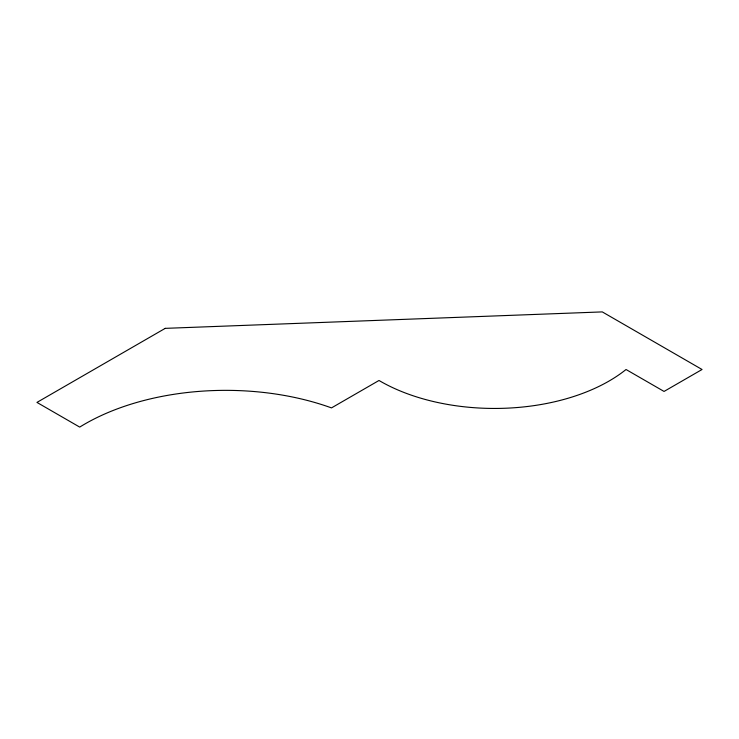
<?xml version="1.0" encoding="UTF-8"?>
<svg xmlns="http://www.w3.org/2000/svg" width="739" height="739" viewBox="0 0 739 739"><rect width="100%" height="100%" fill="white"/><g stroke="black" fill="none" stroke-linecap="round" stroke-linejoin="round"><path stroke-width="1.11" d="M165.222 328.356L36.95 402.413L79.71 427.096A199.308 115.072 0 0 1 331.497 407.9L379.005 380.474A161.933 93.493 0 0 0 626.035 369.5L664.047 391.439L702.05 369.5L602.285 311.904L165.222 328.356"/></g></svg>
